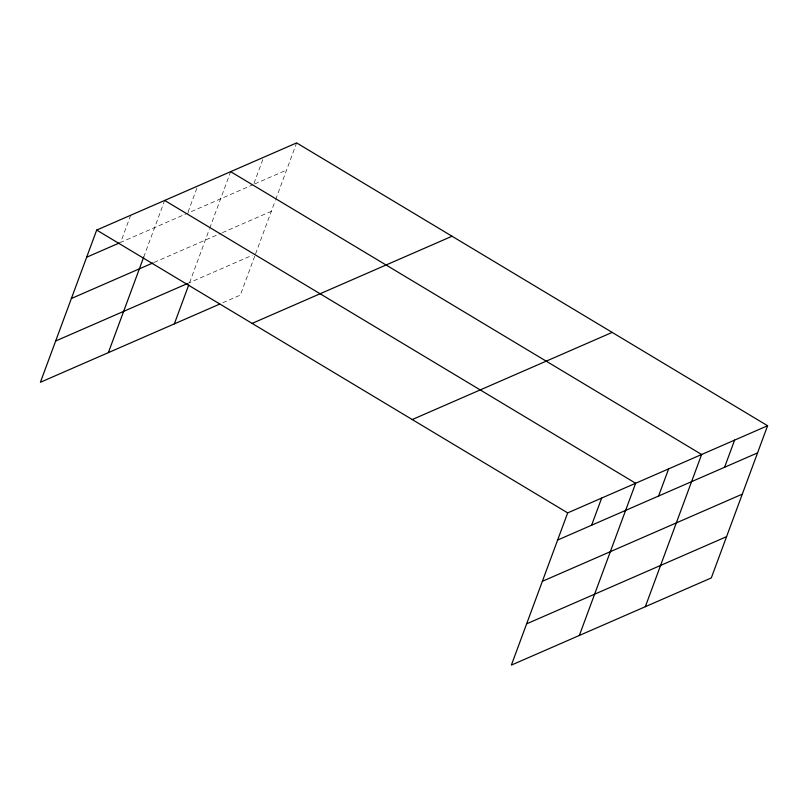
<?xml version="1.0" encoding="UTF-8"?>
<svg xmlns="http://www.w3.org/2000/svg" width="808" height="808" viewBox="0 0 808 808"><rect width="100%" height="100%" fill="white"/><g stroke="black" fill="none" stroke-linecap="round" stroke-linejoin="round"><path stroke-width="0.61" stroke-dasharray="4.04 3.03" d="M130.684 215.251L120.645 242.4L252.46 184.941M143.723 257.065L164.67 200.434M188.052 212.019L197.667 186.052M189.617 282.608L209.262 229.472M209.706 228.3L230.654 171.67M254.025 183.264L263.64 157.287M254.712 256.207L240.319 295.112L222.119 303.04M255.591 253.843L275.245 200.717M275.68 199.536L296.627 142.905M254.732 183.941L286.577 170.064M154.156 262.408L221.261 233.148M222.402 232.654L271.316 211.322M187.335 283.598L252.177 255.328"/><path stroke-width="1.21" d="M767.6 425.735L567.681 512.888L511.373 665.095L711.303 577.932L767.6 425.735L296.627 142.905L96.697 230.068L40.4 382.265L219.847 304.04M108.373 352.631L143.723 257.065M174.346 323.877L188.739 284.961M591.618 525.22L601.667 498.071M579.346 635.462L635.654 483.255L164.67 200.434M658.591 496.021L668.64 468.872M645.319 606.697L701.627 454.49L230.654 171.67M724.574 467.266L734.613 440.108M86.658 257.217L119.513 242.895M71.397 298.485L153.015 262.903M55.661 341.006L187.335 283.598M252.126 323.402L452.046 236.239M412.252 419.554L612.181 332.401M557.631 540.037L757.561 452.884M542.37 581.305L742.289 494.153M526.644 623.827L726.564 536.663M96.697 230.068L567.681 512.888"/></g></svg>
